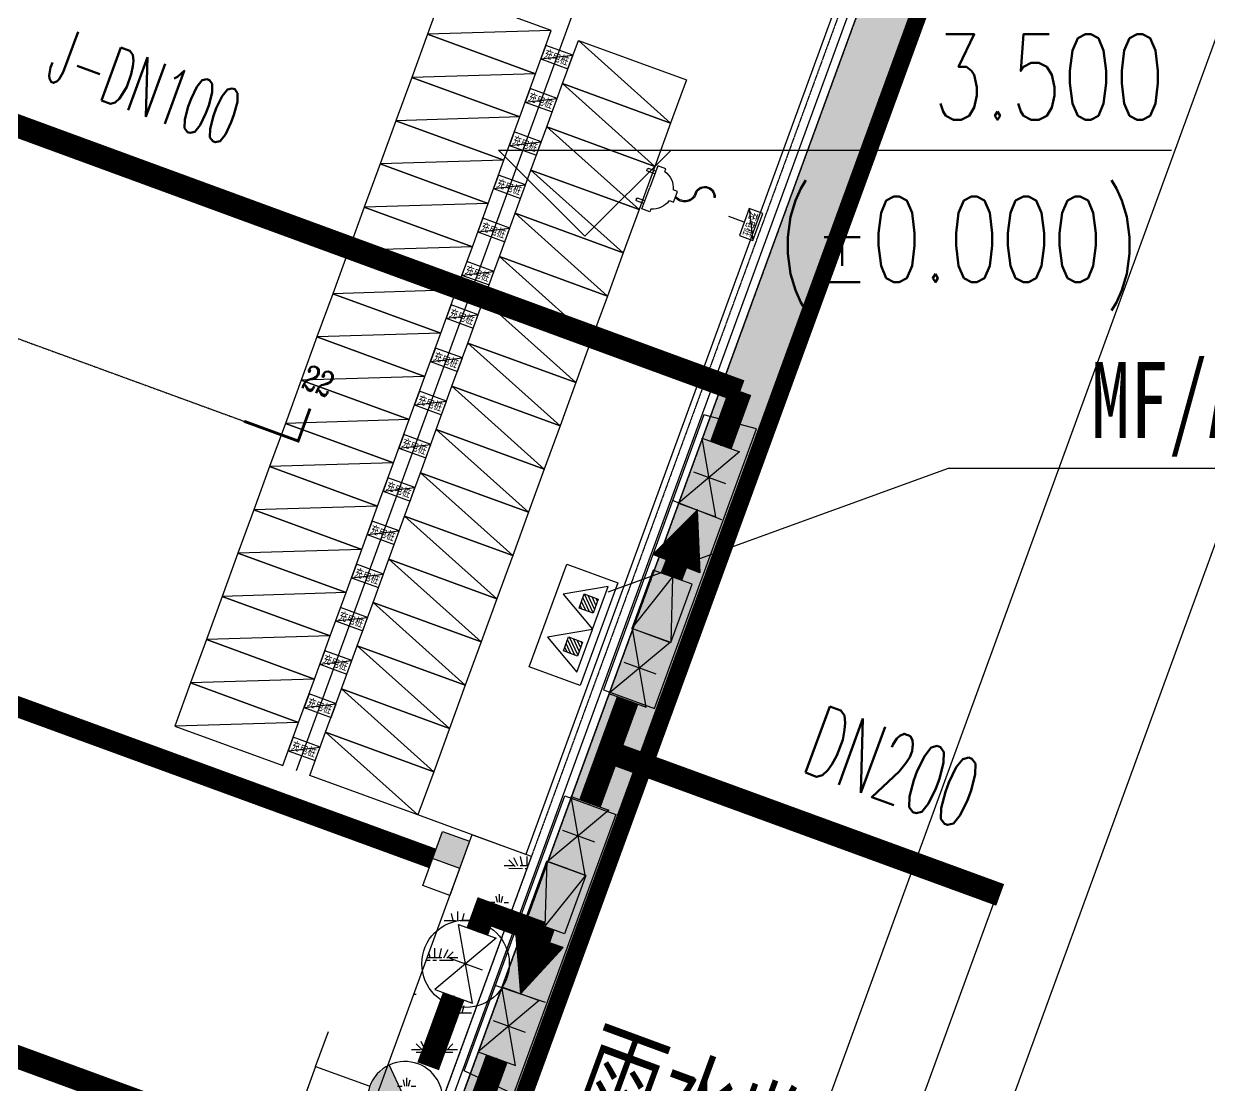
# Model space of a CAD drawing. Extents: x -111898 to 889894, y -2 to 1194865.
# Drawn here: x 702162 to 722772, y 844572 to 863020 of the extents above; entities that cross this region are included whole.
import ezdxf

# ---------------------------------------------------------------- set-up
doc = ezdxf.new("R2010")
doc.units = 0
doc.header["$LTSCALE"] = 10
doc.header["$MEASUREMENT"] = 0
for name, pattern in [('10平面$0$DASH', [0.35, 0.25, -0.1]), ('CENTER', [50.8, 31.75, -6.35, 6.35, -6.35]), ('DASH', [0.35, 0.25, -0.1])]:
    doc.linetypes.add(name, pattern=pattern)
for name, color, linetype in [('0-WALL', 252, 'Continuous'), ('00绿地$0$A-车位', 8, 'Continuous'), ('A-FIRE-TEXT', 61, 'Continuous'), ('EQUIP_消火栓', 7, 'Continuous'), ('FM_ZF消防', 1, 'Continuous'), ('FM_ZF给水', 3, 'Continuous'), ('Gps-ZF雨水', 4, 'TG_Y'), ('SB_ZF消防', 1, 'Continuous'), ('TEXT_给水', 3, 'Continuous'), ('TWT_雨水口', 4, 'Continuous'), ('WALL', 252, 'Continuous'), ('雨水标高', 4, 'Continuous')]:
    doc.layers.add(name, color=color, linetype=linetype)
doc.layers.add('GPS-ZF消防', color=1, linetype='TG_X', lineweight=60)
doc.layers.add('GPS-ZF给水', color=3, linetype='TG_J', lineweight=60)
doc.styles.add('-宋体', font='', dxfattribs={"width": 0.75})
doc.styles.add('10平面$0$_TCH_LABEL', font='COMPLEX', dxfattribs={"bigfont": 'GBCBIG'})
doc.styles.add('_TWT_PIPEDN', font='SIMPLEX', dxfattribs={"width": 0.6, "height": 3, "bigfont": 'HZTXT'})
doc.styles.add('A-STANDARD', font='SIMPLEX', dxfattribs={"bigfont": 'GBCBIG'})
doc.styles.add('note_txt', font='arial.ttf', dxfattribs={"width": 0.75})
doc.styles.add('TG_LINETYPE', font='SIMPLEX', dxfattribs={"width": 0.8, "height": 3.5, "bigfont": 'HZTXT'})
doc.styles.get('-宋体').set_extended_font_data('SimSun')
doc.linetypes.add('TG_J', pattern='A,2,-0.3,["J",TG_LINETYPE,S=0.1,R=0,X=-0.23,Y=-0.15],0', length=2.3)
doc.linetypes.add('TG_WX', pattern='A,3,-0.6,["WX",TG_LINETYPE,S=0.1,R=0,X=-0.52,Y=-0.15],0', length=3.6)
doc.linetypes.add('TG_X', pattern='A,5,-0.3,["X",TG_LINETYPE,S=0.1,R=0,X=-0.23,Y=-0.15],0', length=5.3)
doc.linetypes.add('TG_Y', pattern='A,2,-0.3,["Y",TG_LINETYPE,S=0.1,R=0,X=-0.25,Y=-0.15],0', length=2.3)
pattern_1 = [(359.79974, (-824318.4, 704905.5), (1605.5824, 1594.398), [240, -48, 64, -48, 240, -960]), (359.79974, (-824398.3, 704953.8), (1605.5824, 1594.398), [160, -120, 240, -120, 160, -800]), (359.79974, (-823836, 705591.9), (1605.5824, 1594.398), [200, -80, 200, -1120]), (359.79974, (-824634.9, 705914.7), (1605.5824, 1594.398), [80, -160, 80, -1280]), (89.79974, (-824474.9, 705914.1), (-1594.398, 1605.5824), [144, -1456]), (89.79974, (-823998.3, 704952.4), (-1594.398, 1605.5824), [160, -1440]), (89.79974, (-823596, 705591), (-1594.398, 1605.5824), [160, -1440]), (44.79974, (-823790.3, 704935.7), (5.5922, 1599.9902), [160, -2102.7417]), (134.79974, (-824206.3, 704937.2), (-1599.9902, 5.5922), [160, -2102.7417]), (63.23469, (-823838.3, 704943.9), (5.5922, 1599.99023), [160, -3417.7088]), (75.7635, (-823918.27, 704952.15), (5.59221, 1599.99023), [160, -6436.969]), (75.7635, (-823516.03, 705590.75), (5.59221, 1599.99023), [128, -6468.969]), (75.7635, (-824442.9, 705914), (5.59221, 1599.99023), [112, -6484.969]), (103.835987, (-824078.27, 704952.7), (5.59221, 1599.99023), [160, -6436.969]), (103.835987, (-823676.03, 705591.3), (5.59221, 1599.99023), [128, -6468.969]), (103.835987, (-824506.9, 705914.2), (5.59221, 1599.99023), [112, -6484.969]), (116.364795, (-824158.3, 704945), (5.5922, 1599.99023), [160, -3417.7069])]

# ---------------------------------------------------------------- blocks, each defined once
blk = doc.blocks.new('gfctuc')
blk.add_lwpolyline([(2035210, 4060000), (2035210, 4059500), (2035460, 4059500), (2035460, 4060000)], close=True)
blk.add_lwpolyline([(2035210, 4060000), (2035460, 4059500)])
at = {"layer": 'A-FIRE-TEXT', "style": 'note_txt', "width": 0.75}
blk.add_text('充电桩', height=139.2, rotation=270, dxfattribs=at).set_placement((2035260, 4059973))
blk = doc.blocks.new('00绿地$0$G$C40593B0A')
at = {"layer": '00绿地$0$A-车位'}
blk.add_lwpolyline([(-1560, 590), (-760, 590), (-760, -1410), (-1560, -1410)], close=True, dxfattribs=at)
blk.add_lwpolyline([(-760, 590), (-1560, -1410)], dxfattribs=at)
blk = doc.blocks.new('$VALVE$00000752')
for p, q in [((-112.5, 75), (112.5, 75)), ((112.5, 75), (112.5, -75)), ((112.5, -75), (-112.5, -75))]:
    blk.add_line(p, q)
blk.add_lwpolyline([(-112.5, -75), (112.5, 0), (-112.5, 75)], close=True)
for p in [(-112.5, 0), (112.5, 0)]:
    blk.add_point(p)
blk.add_solid([(-112.5, 75), (112.5, 0), (-112.5, -75)])
blk = doc.blocks.new('$VALVE$00000656')
for p, q in [((-113.1, 110.2), (-113.1, -100.1)), ((118.1, -163.8), (-118.9, -163.8))]:
    blk.add_line(p, q)
blk.add_lwpolyline([(118.9, 5.1, 203, 0, 0), (-113.1, 5.1, 0, 0, 0)], format="xyseb")
blk.add_lwpolyline([(118.7, 106.5), (-113.1, 5.1), (118.7, -96.6)], close=True)
for p in [(-113.1, 5.1), (118.7, 5.1)]:
    blk.add_point(p)
blk.add_solid([(-43.9, -163.8), (-43.9, -138.8), (-118.9, -163.8)])
blk = doc.blocks.new('AD-P-B01-B04$0$AD-PMDT-B1F$0$sdftr')
at = {"color": 0}
for p, q in [((-62880, -35399), (-63030, -35399)), ((-63030, -35399), (-63030, -35799)), ((-62880, -35450), (-62880, -35399)), ((-63180, -35534), (-63180, -35514)), ((-63030, -35499), (-63165, -35499)), ((-63030, -35549), (-63165, -35549)), ((-63030, -36199), (-63030, -35799)), ((-62631, -35699), (-62555, -35699)), ((-62555, -35699), (-62555, -35899)), ((-61280, -35799), (-61568, -35799)), ((-63180, -36064), (-63180, -36084)), ((-63030, -36049), (-63165, -36049)), ((-62555, -35899), (-62631, -35899)), ((-61903, -36026), (-61922, -36020)), ((-63030, -36099), (-63165, -36099)), ((-62880, -36199), (-63030, -36199)), ((-62880, -36147), (-62880, -36199))]:
    blk.add_line(p, q, dxfattribs=at)
for centre, radius, start, end in [((-63165, -35514), 15, 89.9994, 179.9994), ((-63165, -35534), 15, 179.9994, 270.0006), ((-62980, -35799), 362, 16.022, 73.978), ((-62447, -35969), 212, 4.0504, 120.7003), ((-62447, -35969), 192, 4.6155, 124.3186), ((-63165, -36064), 15, 89.9994, 179.9994), ((-62980, -35799), 362, 286.022, 343.978), ((-62076, -35975), 180, 173.3009, 343.4976), ((-62076, -35975), 160, 172.6314, 343.4976), ((-63165, -36084), 15, 179.9994, 270.0006)]:
    blk.add_arc(centre, radius, start, end, dxfattribs=at)
at = {"xscale": -1, "rotation": 179.884104689103}
blk.add_blockref('gfctuc', (-2088274, 4028060), dxfattribs=at)
blk = doc.blocks.new('$VALVE$00000296')
for points in [[(-125, 72.2), (-125, -72.2), (125, 72.2), (125, -72.2), (-125, 72.2)], [(0, 60.2), (0, -63.6)]]:
    blk.add_lwpolyline(points)
for p in [(-125, 0), (125, 0)]:
    blk.add_point(p)
blk = doc.blocks.new('$TwtSys$00000385')
for p, q in [((0, 331.4), (-130, 331.4)), ((0, 331.4), (0, 130.8)), ((0, 331.4), (130, 331.4)), ((92.5, 92.5), (-92.5, -92.5))]:
    blk.add_line(p, q)
for start, end in [(315, 135), (135, 315)]:
    blk.add_arc((0, 0), 130.8, start, end)
at = {"color": 0}
for points in [[(-33.9, 126.5), (-126.5, 33.9), (33.9, 126.5), (-126.5, -33.9)], [(-92.6, 92.6), (-92.6, 92.6), (-33.9, 126.5), (-126.5, 33.9)], [(33.9, 126.5), (-126.5, -33.9), (92.6, 92.6), (-92.6, -92.6)]]:
    blk.add_solid(points, dxfattribs=at)
blk = doc.blocks.new('$TwtSys$00000424')
for p, q in [((-500, 250), (500, 250)), ((-500, -250), (-500, 250)), ((0, -250), (0, 250)), ((500, 250), (500, -250)), ((500, -250), (-500, -250))]:
    blk.add_line(p, q)
blk.add_solid([(0, 250), (500, 250), (0, -250), (500, -250)])
blk = doc.blocks.new('$ATTACHMENT$00000214')
h = blk.add_hatch()
h.set_pattern_fill('ANSI31', color=256, scale=200, style=0)
h.set_pattern_definition([(45, (-38543.802, -6842.639), (-17.67767, 17.67767), [])])
h.paths.add_polyline_path([(-65, 2), (65, 2), (65, -128), (-65, -128)])
for points in [[(0, 172), (-198, -172), (198, -172)], [(-65, 2), (65, 2), (65, -128), (-65, -128)]]:
    blk.add_lwpolyline(points, close=True)

msp = doc.modelspace()

# ---------------------------------------------------------------- hatches: boundary and pattern name
at = {"layer": '0-WALL'}
h = msp.add_hatch(dxfattribs=at)
h.set_pattern_fill('草坪或沼泽', color=8, scale=400, angle=-0.200257)
h.set_pattern_definition(pattern_1)
h.paths.add_polyline_path([(696130.98, 804098.61), (669562.33, 731379.54), (607880.43, 745535.24), (522571.73, 770781.34), (445339.53, 792957.04), (609790.27, 1011755.57), (618487.23, 1023194.24), (653205.56, 1069507.99), (721439.16, 1038957.87), (738262.84, 1027590.63), (761400.89, 1017231.07), (768403.04, 1001909.04), (737294.43, 916764), (736355.16, 917107.18), (742257.75, 933262.65), (741788.31, 933434.17), (745346.31, 941716.12), (767322.91, 1001866.69), (760648.1, 1016472.46), (737774.94, 1026713.42), (720951.27, 1038080.66), (653526.34, 1068268.72), (619285.33, 1022591.71), (610587.99, 1011152.54), (447011.62, 793517.34), (522851.61, 771741.38), (608134.4, 746502.95), (668925.9, 732551.6), (695191.71, 804441.78)])
h.paths.add_polyline_path([(702359.45, 821146.08), (701420.18, 821489.25), (703324.3, 826702.56), (702855.23, 826873.89), (706411.93, 835156.24), (730109.53, 900012.74), (731048.81, 899669.57)])
h = msp.add_hatch(dxfattribs=at)
h.set_pattern_fill('草坪或沼泽', color=8, scale=400, angle=-0.200257)
h.set_pattern_definition([(359.79974, (-824318.4, 704905.5), (1605.5824, 1594.398), [240, -48, 64, -48, 240, -960]), (359.79974, (-824398.3, 704953.8), (1605.5824, 1594.398), [160, -120, 240, -120, 160, -800]), (359.79974, (-823836, 705591.9), (1605.5824, 1594.398), [200, -80, 200, -1120]), (359.79974, (-824634.9, 705914.7), (1605.5824, 1594.398), [80, -160, 80, -1280]), (89.79974, (-824474.9, 705914.1), (-1594.398, 1605.5824), [144, -1456]), (89.79974, (-823998.3, 704952.4), (-1594.398, 1605.5824), [160, -1440]), (89.79974, (-823596, 705591), (-1594.398, 1605.5824), [160, -1440]), (44.79974, (-823790.3, 704935.7), (5.5922, 1599.9902), [160, -2102.7417]), (134.79974, (-824206.3, 704937.2), (-1599.9902, 5.5922), [160, -2102.7417]), (63.23469, (-823838.3, 704943.9), (5.5922, 1599.99023), [160, -3417.7088]), (75.7635, (-823918.27, 704952.15), (5.59221, 1599.99023), [160, -6436.969]), (75.7635, (-823516.03, 705590.75), (5.59221, 1599.99023), [128, -6468.969]), (75.7635, (-824442.9, 705914), (5.59221, 1599.99023), [112, -6484.969]), (103.835987, (-824078.27, 704952.7), (5.59221, 1599.99023), [160, -6436.969]), (103.835987, (-823676.03, 705591.3), (5.59221, 1599.99023), [128, -6468.969]), (103.835987, (-824506.9, 705914.2), (5.59221, 1599.99023), [112, -6484.969]), (116.364795, (-824158.3, 704945), (5.5922, 1599.99023), [160, -3417.7069])])
edge = h.paths.add_edge_path()
edge.add_line((741503.08, 933538.38), (741712.87, 934018.57))
edge.add_line((741712.87, 934018.57), (745060.96, 941812.89))
edge.add_line((745060.96, 941812.89), (766890.86, 1001849.76))
edge.add_line((766890.86, 1001849.76), (760346.98, 1016169.02))
edge.add_line((760346.98, 1016169.02), (737579.78, 1026362.54))
edge.add_line((737579.78, 1026362.54), (720756.11, 1037729.77))
edge.add_line((720756.11, 1037729.77), (653654.65, 1067773.01))
edge.add_line((653654.65, 1067773.01), (467795.25, 820503.81))
edge.add_line((467795.25, 820503.81), (468143.58, 820404.89))
edge.add_line((468143.58, 820404.89), (647181.92, 1058601.18))
edge.add_line((647181.92, 1058601.18), (648464.56, 1058132.56))
edge.add_line((648464.56, 1058132.56), (650350.23, 1063296.8))
edge.add_line((650350.23, 1063296.8), (720796.15, 1037558.69))
edge.add_line((720796.15, 1037558.69), (718909.6, 1032395.07))
edge.add_line((718909.6, 1032395.07), (725484.49, 1029992.9))
edge.add_line((725484.49, 1029992.9), (726513.26, 1032808.65))
edge.add_line((726513.26, 1032808.65), (729331.07, 1031779.14))
edge.add_line((729331.07, 1031779.14), (728302.36, 1028963.46))
edge.add_line((728302.36, 1028963.46), (747084.56, 1022101.19))
edge.add_line((747084.56, 1022101.19), (755217.14, 1018452.95))
edge.add_arc((743028.5, 1006160.87), 17310.64, -14.619994, 45.242091, ccw=False)
edge.add_line((759778.64, 1001791.54), (760685.99, 1001458.08))
edge.add_line((760685.99, 1001458.08), (765094.65, 999847.31))
edge.add_line((765094.65, 999847.31), (740941.69, 933744.02))
edge.add_line((740941.69, 933744.02), (741503.08, 933538.38))
h = msp.add_hatch(dxfattribs=at)
h.set_pattern_fill('草坪或沼泽', color=8, scale=400, angle=-0.200257)
h.set_pattern_definition(pattern_1)
edge = h.paths.add_edge_path()
edge.add_arc((670925.45, 835932.04), 3000.73, 160.898838, 249.92431)
edge.add_line((669895.41, 833113.63), (677597, 830299.76))
edge.add_arc((681200.31, 840162.12), 10500, 249.929711, 339.929709)
edge.add_line((691062.67, 836558.8), (714638.64, 901086.81))
edge.add_arc((704776.28, 904690.13), 10500, -20.070291, 69.929711)
edge.add_line((708379.59, 914552.49), (700677.97, 917366.35))
edge.add_arc((699648.49, 914547.74), 3000.73, 69.935502, 158.96099)
edge.add_line((696847.8, 915625.01), (711688.3, 910202.89))
edge.add_line((711688.3, 910202.89), (682930.43, 831491.86))
edge.add_line((682930.43, 831491.86), (668089.93, 836913.99))
h = msp.add_hatch(dxfattribs=at)
h.set_pattern_fill('草坪或沼泽', color=8, scale=400, angle=-0.200257)
h.set_pattern_definition(pattern_1)
edge = h.paths.add_edge_path()
edge.add_arc((702645.25, 827441.83), 6012.35, 187.809743, 243.167889)
edge.add_line((699931.41, 822076.82), (701821.95, 827251.28))
edge.add_line((701821.95, 827251.28), (702573.4, 826976.82))
edge.add_line((702573.4, 826976.82), (706133.84, 835264.85))
edge.add_line((706133.84, 835264.85), (710987.45, 848549.32))
edge.add_line((710987.45, 848549.32), (709954.28, 848926.8))
edge.add_line((709954.28, 848926.8), (702232.89, 827793.18))
edge.add_line((702232.89, 827793.18), (699884.71, 828651.11))
edge.add_line((699884.71, 828651.11), (698855.19, 825833.29))
edge.add_line((698855.19, 825833.29), (696688.67, 826624.85))
at = {"layer": 'GPS-ZF消防', "linetype": 'TG_WX'}
for points in [[(710172.23, 847585.26), (709984.38, 847653.89), (710053.02, 847841.75)], [(710172.23, 847585.26), (710240.87, 847773.11), (710053.02, 847841.75)]]:
    msp.add_hatch(color=256, dxfattribs=at).paths.add_polyline_path(points)

# ---------------------------------------------------------------- linework, layer by layer
at = {"layer": '0-WALL', "linetype": 'CENTER', "ltscale": 0.2}
msp.add_line((669562.33, 731379.54), (768403.04, 1001909.04), dxfattribs=at)
at = {"layer": '0-WALL'}
for p, q in [((711915.45, 859325.17), (710415.45, 860825.17)), ((710415.45, 860825.17), (722115.45, 860825.17)), ((711915.45, 859325.17), (713415.45, 860825.17))]:
    msp.add_line(p, q, dxfattribs=at)
for points in [[(673693.26, 728114.7), (773803.93, 1002120.16), (765164.86, 1021024.11), (740702.33, 1031976.68), (723878.66, 1043343.91), (624903.43, 1087657.94), (607465.13, 1083055.04)], [(724114.6, 890597.96), (725993.15, 889911.61), (710893.55, 848583.63), (709015.01, 849269.97)], [(726228.06, 889826.15), (706272.44, 835207.11), (702714.26, 826925.28)]]:
    msp.add_lwpolyline(points, dxfattribs=at)
at = {"layer": '0-WALL', "color": 1, "linetype": 'DASH', "ltscale": 3, "const_width": 300}
msp.add_lwpolyline([(768403.04, 1001909.04), (761400.89, 1017231.07), (738262.84, 1027590.63), (721439.16, 1038957.87), (653205.56, 1069507.99), (618487.23, 1023194.24), (609790.27, 1011755.57), (445339.53, 792957.04), (522571.73, 770781.34), (607880.43, 745535.24), (669562.33, 731379.54)], close=True, dxfattribs=at)
at = {"layer": '0-WALL', "linetype": 'CENTER', "ltscale": 0.2}
msp.add_lwpolyline([(768403.04, 1001909.04), (761400.89, 1017231.07), (738262.84, 1027590.63), (721439.16, 1038957.87), (653205.56, 1069507.99), (618487.23, 1023194.24), (609790.27, 1011755.57), (445339.53, 792957.04), (522571.73, 770781.34), (607880.43, 745535.24), (669562.33, 731379.54)], close=True, dxfattribs=at)
at = {"layer": '0-WALL', "ltscale": 10}
msp.add_lwpolyline([(732985.07, 905562.62), (733176.82, 905492.56, -0.41421265), (737945.59, 895233.01), (712619.45, 825914.72, -0.41421335), (702359.9, 821145.92), (702359.45, 821146.08)], format="xyb", dxfattribs=at)
at = {"layer": '0-WALL'}
msp.add_lwpolyline([(702359.45, 821146.08), (701420.18, 821489.25), (703324.3, 826702.56), (702855.23, 826873.89), (706411.93, 835156.24), (730109.53, 900012.74), (731048.81, 899669.57)], close=True, dxfattribs=at)
at = {"layer": '0-WALL', "elevation": 3538.29}
msp.add_lwpolyline([(706901.64, 850042.11), (722001.24, 891370.1)], dxfattribs=at)
at = {"layer": '0-WALL', "linetype": 'DASH'}
for points in [[(726043.14, 889757.11), (706132.98, 835262.51), (702576.29, 826984.64)], [(726324.92, 889654.16), (706411.91, 835151.73), (702851.93, 826866.21)]]:
    msp.add_lwpolyline(points, dxfattribs=at)
at = {"layer": '0-WALL'}
msp.add_lwpolyline([(696688.67, 826624.85, 0.24635536), (699931.41, 822076.82), (701821.95, 827251.28), (702573.4, 826976.82), (706133.84, 835264.85), (710987.45, 848549.32), (709954.28, 848926.8), (702232.89, 827793.18), (699884.71, 828651.11), (698855.19, 825833.29), (696688.67, 826624.85)], format="xyb", dxfattribs=at)
at = {"layer": 'FM_ZF消防'}
msp.add_lwpolyline([(711568.18, 849602.85), (712452.76, 849279.66), (710677.21, 844419.94), (709821.04, 844820.88), (711568.18, 849602.85)], dxfattribs=at)
msp.add_circle((709842.79, 846683.56), 760.12, dxfattribs=at)
at = {"layer": 'FM_ZF给水'}
msp.add_lwpolyline([(712240.47, 851442.93), (713125.05, 851119.74), (714900.6, 855979.47), (713987.62, 856224.9), (712240.47, 851442.93)], dxfattribs=at)
at = {"layer": 'GPS-ZF消防', "linetype": 'TG_WX', "ltscale": 0.1, "const_width": 400}
for points in [[(712006.03, 849471.27), (712333.04, 850366.3)], [(712333.01, 850366.22), (712351.36, 850359.56)], [(712333.04, 850366.3), (712351.36, 850359.56)], [(691431.76, 848960.3), (709408.46, 842369.37)], [(710048.69, 847247.13), (710172.23, 847585.26)], [(710172.23, 847585.26), (711163.47, 847223.1)], [(711163.47, 847223.1), (711202.93, 847337.28)], [(711124.01, 847108.93), (711163.47, 847223.1)], [(710972.79, 846680.05), (711065.93, 846898.21)], [(710934.81, 846591.1), (710972.79, 846680.05)], [(710965.61, 846682.59), (710972.79, 846680.05)], [(709192.18, 844902.83), (709636.89, 846120)], [(709408.46, 842369.37), (710386.39, 845035.27)]]:
    msp.add_lwpolyline(points, dxfattribs=at)
at = {"layer": 'GPS-ZF给水', "ltscale": 0.1, "const_width": 400}
for points in [[(697263.35, 862999.34), (714622.4, 856634.02)], [(714622.39, 856634), (714281.59, 855696.54)], [(713508.66, 853635.79), (713421.79, 853410.35)], [(712660.02, 851261.25), (712333.04, 850366.3)], [(712370.24, 850352.66), (719137.25, 847880.27)]]:
    msp.add_lwpolyline(points, dxfattribs=at)
at = {"layer": 'Gps-ZF雨水', "ltscale": 0.1, "const_width": 360}
msp.add_lwpolyline([(709271.07, 848513.85), (697530.17, 852803.51)], dxfattribs=at)
at = {"layer": 'SB_ZF消防'}
for p, q in [((712322.86, 853149.64), (718235.89, 855294.88)), ((718235.89, 855294.88), (725931.88, 855294.88))]:
    msp.add_line(p, q, dxfattribs=at)
msp.add_lwpolyline([(710950.16, 851841.51), (711602.81, 853627.81), (712488.71, 853304.13), (711836.07, 851517.83)], close=True, dxfattribs=at)
at = {"layer": 'TEXT_给水'}
msp.add_line((716646.16, 841224.85), (719084.79, 847899.43), dxfattribs=at)
at = {"layer": 'WALL', "color": 8, "linetype": '10平面$0$DASH', "ltscale": 3}
msp.add_lwpolyline([(687687.5, 862799.71), (706369.62, 855974)], dxfattribs=at)
at = {"layer": 'WALL', "color": 8, "const_width": 50}
msp.add_lwpolyline([(705993.91, 856111.27), (706933.19, 855768.1), (707139.09, 856331.66)], dxfattribs=at)

# ---------------------------------------------------------------- block references
at = {"layer": '0-WALL', "xscale": -1}
for name, p, rotation in [('00绿地$0$G$C40593B0A', (711040.61, 863818.33), 249.9297095178311), ('00绿地$0$G$C40593B0A', (710766.07, 863066.91), 249.9297095178311), ('00绿地$0$G$C40593B0A', (710491.53, 862315.49), 249.9297095178311), ('00绿地$0$G$C40593B0A', (710217, 861564.08), 249.9297095178311), ('00绿地$0$G$C40593B0A', (709942.46, 860812.66), 249.9297095178311), ('AD-P-B01-B04$0$AD-PMDT-B1F$0$sdftr', (759851.34, 804826.42, 3538.32), 159.8138140182121), ('00绿地$0$G$C40593B0A', (709667.92, 860061.24), 249.9297095178311), ('00绿地$0$G$C40593B0A', (709393.38, 859309.82), 249.9297095178311), ('00绿地$0$G$C40593B0A', (709118.84, 858558.4), 249.9297095178311), ('00绿地$0$G$C40593B0A', (708844.31, 857806.99), 249.9297095178311), ('00绿地$0$G$C40593B0A', (708569.77, 857055.57), 249.9297095178311), ('00绿地$0$G$C40593B0A', (708295.23, 856304.15), 249.9297095178311), ('00绿地$0$G$C40593B0A', (708020.69, 855552.73), 249.9297095178311), ('00绿地$0$G$C40593B0A', (707746.15, 854801.32), 249.9297095178311), ('00绿地$0$G$C40593B0A', (707471.62, 854049.9), 249.9297095178311), ('00绿地$0$G$C40593B0A', (707197.08, 853298.48), 249.9297095178311), ('00绿地$0$G$C40593B0A', (706922.54, 852547.06), 249.9297095178311), ('00绿地$0$G$C40593B0A', (706648, 851795.64), 249.9297095178311)]:
    msp.add_blockref(name, p, dxfattribs=dict(at, rotation=rotation))
at = {"layer": '0-WALL'}
for name, p, rotation in [('gfctuc', (3826171.01, -2442488.61), 69.9297110723398), ('00绿地$0$G$C40593B0A', (712618.59, 863241.8), 69.92971314102898), ('00绿地$0$G$C40593B0A', (712344.05, 862490.38), 69.92971314102898), ('gfctuc', (3825896.48, -2443240.03), 69.9297110723398), ('gfctuc', (3825621.94, -2443991.45), 69.9297110723398), ('00绿地$0$G$C40593B0A', (712069.51, 861738.96), 69.92971314102898), ('gfctuc', (3825347.4, -2444742.87), 69.9297110723398), ('00绿地$0$G$C40593B0A', (711794.98, 860987.55), 69.92971314102898), ('00绿地$0$G$C40593B0A', (711520.44, 860236.13), 69.92971314102898), ('gfctuc', (3825072.86, -2445494.29), 69.9297110723398), ('gfctuc', (3824798.32, -2446245.7), 69.9297110723398), ('00绿地$0$G$C40593B0A', (711245.9, 859484.71), 69.92971314102898), ('gfctuc', (3824523.79, -2446997.12), 69.9297110723398), ('00绿地$0$G$C40593B0A', (710971.36, 858733.29), 69.92971314102898), ('00绿地$0$G$C40593B0A', (710696.82, 857981.87), 69.92971314102898), ('gfctuc', (3824249.25, -2447748.54), 69.9297110723398), ('gfctuc', (3823974.71, -2448499.96), 69.9297110723398), ('00绿地$0$G$C40593B0A', (710422.29, 857230.46), 69.92971314102898), ('00绿地$0$G$C40593B0A', (710147.75, 856479.04), 69.92971314102898), ('gfctuc', (3823700.17, -2449251.37), 69.9297110723398), ('00绿地$0$G$C40593B0A', (709873.21, 855727.62), 69.92971314102898), ('gfctuc', (3823425.63, -2450002.79), 69.9297110723398), ('gfctuc', (3823151.1, -2450754.21), 69.9297110723398), ('00绿地$0$G$C40593B0A', (709598.67, 854976.2), 69.92971314102898), ('00绿地$0$G$C40593B0A', (709324.13, 854224.78), 69.92971314102898), ('gfctuc', (3822876.56, -2451505.63), 69.9297110723398), ('gfctuc', (3822602.02, -2452257.05), 69.9297110723398), ('00绿地$0$G$C40593B0A', (709049.6, 853473.37), 69.92971314102898), ('gfctuc', (3822327.48, -2453008.46), 69.9297110723398), ('00绿地$0$G$C40593B0A', (708775.06, 852721.95), 69.92971314102898), ('00绿地$0$G$C40593B0A', (708500.52, 851970.53), 69.92971314102898), ('gfctuc', (3822052.94, -2453759.88), 69.9297110723398), ('gfctuc', (3821778.4, -2454511.3), 69.9297110723398), ('00绿地$0$G$C40593B0A', (708225.98, 851219.11), 69.92971314102898)]:
    msp.add_blockref(name, p, dxfattribs=dict(at, rotation=rotation))
at = {"layer": 'EQUIP_消火栓', "xscale": 5, "yscale": 5, "zscale": 5, "rotation": 69.92971136792873}
msp.add_blockref('$TwtSys$00000385', (708792.14, 844329.85), dxfattribs=at)
at = {"layer": 'FM_ZF消防'}
for name, p, xscale, yscale, zscale, rotation in [('$VALVE$00000296', (711800.13, 848907.7), 4.8, 4.8, 4.8, 69.92971128406721), ('$VALVE$00000752', (711408.91, 847836.93), 4.8, 4.8, 4.8, 249.9297113145436), ('$VALVE$00000656', (710978.54, 846616.92), 4.32, 4.32, 4.32, 71.14175862802476), ('$VALVE$00000296', (709842.79, 846683.56), 4.8, 4.8, 4.8, 69.92971017577499), ('$VALVE$00000296', (710592.29, 845598.84), 4.8, 4.8, 4.8, 69.92971128406721)]:
    msp.add_blockref(name, p, dxfattribs=dict(at, xscale=xscale, yscale=yscale, zscale=zscale, rotation=rotation))
at = {"layer": 'FM_ZF给水'}
for name, p, xscale, yscale, zscale, rotation in [('$VALVE$00000296', (714075.69, 855132.98), 4.8, -4.8, 4.8, 249.929711709925), ('$VALVE$00000656', (713714.64, 854105.69), -4.32, 4.32, 4.32, 68.71766436596742), ('$VALVE$00000752', (713257.14, 852895.59), -4.8, 4.8, 4.8, 249.9297116794486), ('$VALVE$00000296', (712865.92, 851824.82), 4.8, -4.8, 4.8, 249.929711709925)]:
    msp.add_blockref(name, p, dxfattribs=dict(at, xscale=xscale, yscale=yscale, zscale=zscale, rotation=rotation))
at = {"layer": 'SB_ZF消防', "xscale": 2, "yscale": 2, "zscale": 2, "rotation": 69.9297081859277}
for p in [(711863.95, 852986.29), (711591.63, 852240.93)]:
    msp.add_blockref('$ATTACHMENT$00000214', p, dxfattribs=at)
at = {"layer": 'TWT_雨水口', "rotation": 69.92970842670957}
msp.add_blockref('$TwtSys$00000424', (709505.89, 848428.05), dxfattribs=at)

# ---------------------------------------------------------------- texts
at = {"layer": '0-WALL', "color": 7, "style": 'A-STANDARD', "width": 0.705882}
for s, p in [('3.500', (717965.45, 861350.17)), ('(%%P0.000)', (715265.45, 858529.34))]:
    msp.add_text(s, height=1487.5, dxfattribs=at).set_placement(p)
at = {"layer": 'SB_ZF消防', "color": 7, "style": '-宋体', "width": 0.75}
msp.add_text('MF/ABC3', height=1321.73, dxfattribs=at).set_placement((720719.54, 855819.88))
at = {"layer": 'TEXT_给水', "style": '_TWT_PIPEDN', "width": 0.557143}
for s, height, rotation, p in [('J-DN100', 980, 339.86274, (702504.99, 862055.76)), ('DN200', 1225, 339.800071, (715643.11, 850046.05))]:
    msp.add_text(s, height=height, rotation=rotation, dxfattribs=at).set_placement(p)
at = {"layer": 'WALL', "color": 8, "style": '10平面$0$_TCH_LABEL', "width": 0.705882}
msp.add_text('22', height=425, rotation=339.929672, dxfattribs=at).set_placement((706969.39, 856699.75))
at = {"layer": '雨水标高', "style": '-宋体', "width": 0.75}
msp.add_text('雨水收集池', height=1321.73, rotation=339.799744, dxfattribs=at).set_placement((711721.98, 844363.48))

doc.saveas('drawing.dxf')
